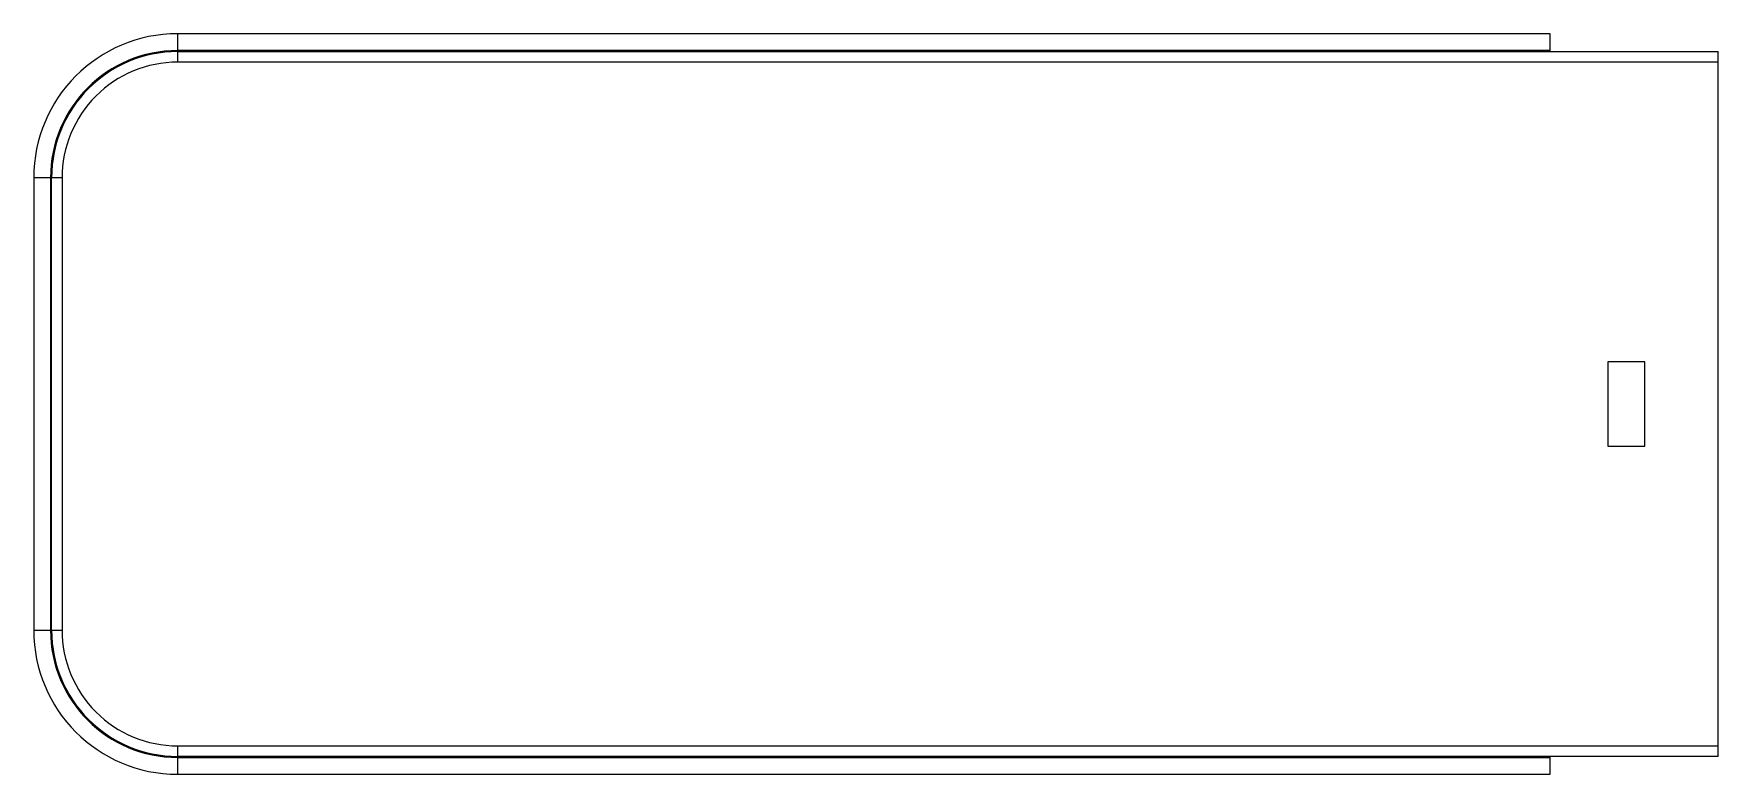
# Model space of a CAD drawing. Header units: millimetres. Extents: x 1920 to 4820, y 310 to 2320.
# Drawn here: x 4274.1 to 4434.4, y 1494 to 1564.4 of the extents above; entities that cross this region are included whole.
import ezdxf

# ---------------------------------------------------------------- set-up
doc = ezdxf.new("R2010")
doc.units = ezdxf.units.MM
doc.layers.add('core', color=7, linetype='Continuous', lineweight=20)

msp = doc.modelspace()

# ---------------------------------------------------------------- linework, layer by layer
at = {"layer": 'core'}
for p, q in [((4287.785, 1564.411), (4287.785, 1562.811)), ((4418.385, 1564.411), (4287.785, 1564.411)), ((4418.385, 1562.811), (4418.385, 1564.411)), ((4287.785, 1562.811), (4287.785, 1562.711)), ((4418.385, 1562.811), (4287.785, 1562.811)), ((4287.785, 1562.711), (4434.385, 1562.711)), ((4287.785, 1562.711), (4287.785, 1561.711)), ((4434.385, 1561.711), (4287.785, 1561.711)), ((4418.385, 1562.711), (4418.385, 1562.811)), ((4434.385, 1561.711), (4434.385, 1562.711)), ((4434.385, 1496.711), (4434.385, 1561.711)), ((4275.685, 1550.711), (4274.085, 1550.711)), ((4274.085, 1550.711), (4274.085, 1507.711)), ((4275.785, 1550.711), (4275.685, 1550.711)), ((4275.685, 1550.711), (4275.685, 1507.711)), ((4276.785, 1550.711), (4275.785, 1550.711)), ((4275.785, 1507.711), (4275.785, 1550.711)), ((4276.785, 1550.711), (4276.785, 1507.711)), ((4423.885, 1533.211), (4423.885, 1525.211)), ((4427.385, 1533.211), (4423.885, 1533.211)), ((4427.385, 1525.211), (4427.385, 1533.211)), ((4423.885, 1525.211), (4427.385, 1525.211)), ((4274.085, 1507.711), (4275.685, 1507.711)), ((4275.685, 1507.711), (4275.785, 1507.711)), ((4275.785, 1507.711), (4276.785, 1507.711)), ((4287.785, 1496.711), (4434.385, 1496.711)), ((4287.785, 1496.711), (4287.785, 1495.711)), ((4287.785, 1495.711), (4287.785, 1495.611)), ((4434.385, 1495.711), (4287.785, 1495.711)), ((4287.785, 1495.611), (4418.385, 1495.611)), ((4287.785, 1495.611), (4287.785, 1494.011)), ((4418.385, 1495.611), (4418.385, 1495.711)), ((4418.385, 1494.011), (4418.385, 1495.611)), ((4434.385, 1495.711), (4434.385, 1496.711)), ((4287.785, 1494.011), (4418.385, 1494.011))]:
    msp.add_line(p, q, dxfattribs=at)
for centre, radius, start, end in [((4287.785, 1550.711), 13.7, 90, 180), ((4287.785, 1550.711), 12.1, 90, 180), ((4287.785, 1550.711), 12, 90, 180), ((4287.785, 1550.711), 11, 89.99993, 180.00007), ((4287.785, 1507.711), 13.7, 180, 270), ((4287.785, 1507.711), 12.1, 180, 270), ((4287.785, 1507.711), 12, 180, 270), ((4287.785, 1507.711), 11, 179.9998, 270.00007)]:
    msp.add_arc(centre, radius, start, end, dxfattribs=at)

doc.saveas('drawing.dxf')
